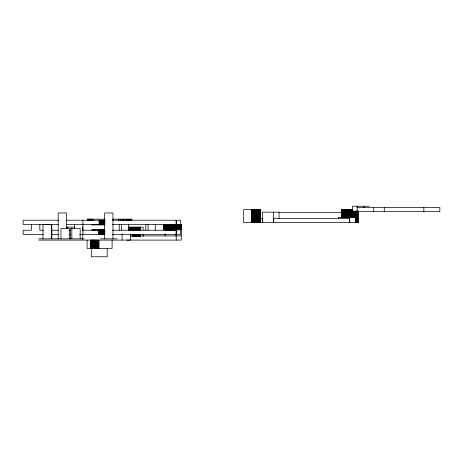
<?xml version="1.0" encoding="UTF-8"?>
<svg xmlns="http://www.w3.org/2000/svg" width="463" height="463" viewBox="0 0 463 463"><rect width="100%" height="100%" fill="white"/><g stroke="black" fill="none" stroke-linecap="round" stroke-linejoin="round"><path stroke-width="0.69" d="M82.744 230.551L82.744 227.165M90.945 248.434L90.945 240.094M91.552 248.434L91.558 240.094M92.201 248.434L92.201 240.094M92.878 248.434L92.878 240.094M93.584 248.434L93.584 240.094M94.313 248.434L94.313 240.094M95.065 248.434L95.065 240.094M95.841 248.434L95.841 240.094M96.628 248.434L96.628 240.094M97.427 248.434L97.427 240.094M98.237 248.434L98.237 240.094M112.098 240.094L112.098 248.434L87.079 248.434L87.079 240.094M38.805 240.094L181.299 240.094L181.23 224.659M181.288 229.249L181.305 224.659L163.786 224.659L163.821 229.665L163.861 224.659M126.874 240.094L129.605 240.083M369.144 206.22L352.465 206.22L352.465 211.643L439.85 211.643L439.85 207.476L357.152 207.476M260.356 209.646L243.677 209.646L243.677 222.576L358.327 222.576M352.621 209.646L341.653 209.646L341.688 217.732M279.137 212.563L342.174 212.563M338.216 217.569L354.895 217.569M259.691 218.403L262.915 218.403M273.396 218.403L349.744 218.403L349.744 222.576M105.205 219.167L87.472 219.167L87.53 220.596M112.393 219.167L131.88 219.167M58.569 220.226L23.156 220.232L23.156 224.399L58.512 224.399M66.365 220.226L104.864 220.226L104.8 224.815L91.819 224.815M112.44 220.226L180.744 220.22L180.744 224.81M66.365 224.399L99.076 224.399M112.434 224.399L176.096 224.393M91.819 224.399L91.888 224.815M51.833 224.659L42.99 224.659L42.978 238.844M166.136 224.81L165.789 224.393M164.249 225.076L163.786 225.076L163.821 229.249M66.388 227.165L74.89 227.165M128.396 227.165L143.125 227.165L143.125 230.036M163.798 229.249L164.249 229.249M163.798 229.665L181.299 229.665M164.058 229.816L180.744 229.816L180.744 234.405L112.44 234.405M43.389 230.238L39.841 230.238L39.841 224.399M51.891 230.238L58.274 230.238M68.912 230.238L70.33 230.238M82.923 230.238L99.076 230.238M112.434 230.238L176.096 230.233M43.319 234.411L23.15 234.411L23.15 230.238L31.496 230.238L31.49 224.399M51.59 234.411L58.772 234.411M69.247 234.411L70.689 234.411M79.607 234.405L104.893 234.405M130.34 235.922L181.299 235.922M38.805 238.844L84.353 238.844M100.459 238.844L117.145 238.844M122.087 233.948L122.087 240.094M82.744 233.948L82.744 239.412M423.836 207.476L423.836 211.643M384.296 207.476L384.296 211.643M373.699 207.476L373.699 211.643M364.016 206.22L364.016 207.476M358.084 211.082L358.084 222.576M357.968 211.082L357.968 222.576M357.795 211.082L357.795 222.576M357.586 211.082L357.586 222.576M357.343 211.082L357.343 222.576M357.152 206.22L357.152 211.643M357.066 211.082L357.066 222.576M356.765 211.082L356.765 222.576M356.429 211.082L356.429 222.576M356.07 211.082L356.07 222.576M355.682 211.082L355.682 222.576M355.271 211.082L355.271 222.576M354.837 211.082L354.837 217.546M354.386 211.082L354.386 217.546M353.911 211.082L353.911 217.546M353.419 211.082L353.419 217.546M352.916 211.082L352.916 217.546M352.401 209.646L352.401 217.546M351.874 209.646L351.874 217.546M351.336 209.646L351.336 217.546M350.798 209.646L350.798 217.546M350.254 209.646L350.254 217.546M349.704 209.646L349.704 217.546M349.409 217.569L349.409 222.576M349.16 209.646L349.16 217.546M348.622 209.646L348.622 217.732M348.083 209.646L348.083 217.732M347.557 209.646L347.557 217.732M347.042 209.646L347.042 217.732M346.538 209.646L346.538 217.732M346.046 209.646L346.046 217.732M345.577 209.646L345.577 217.732M345.12 209.646L345.12 217.732M344.686 209.646L344.686 217.732M344.281 209.646L344.281 217.732M343.893 209.646L343.893 217.732M343.534 209.646L343.534 217.732M343.205 209.646L343.205 217.732M342.898 209.646L342.898 217.732M342.626 209.646L342.626 217.732M342.389 209.646L342.389 217.732M342.18 209.646L342.18 217.732M342.007 209.646L342.007 217.732M341.862 209.646L341.862 217.732M341.758 209.646L341.758 217.732M338.719 217.569L338.719 218.403M279.021 218.403L279.021 212.147L262.342 212.147L262.342 222.576M273.685 218.403L273.685 222.576M273.396 212.147L273.396 222.576M262.428 218.403L262.428 222.576M260.351 218.403L260.31 209.646L260.264 218.403M260.119 209.646L260.183 222.576M260.027 218.403L260.027 209.646L259.969 222.576M259.789 209.646L259.789 222.576M259.575 209.646L259.575 222.576M259.326 209.646L259.326 222.576M259.048 209.646L259.048 222.576M258.736 209.646L258.736 222.576M258.4 209.646L258.4 222.576M258.036 209.646L258.036 222.576M257.648 209.646L257.648 222.576M257.231 209.646L257.231 222.576M256.797 209.646L256.797 222.576M256.334 209.646L256.334 222.576M255.86 209.646L255.86 222.576M255.368 209.646L255.368 222.576M254.864 209.646L254.864 222.576M254.343 209.646L254.343 222.576M253.817 209.646L253.817 222.576M253.278 209.646L253.278 222.576M252.734 209.646L252.734 222.576M252.19 209.646L252.19 222.576M251.646 209.646L251.646 222.576M251.316 209.646L251.316 222.576M181.137 224.659L181.137 229.665M181.01 224.659L181.01 229.665M180.842 224.659L180.842 229.665M180.639 224.659L180.639 229.665M180.402 224.659L180.402 229.665M180.13 224.659L180.13 229.665M179.829 224.659L179.829 229.665M179.494 224.659L179.494 229.665M179.135 224.659L179.135 229.665M178.741 224.659L178.741 229.665M178.324 224.659L178.324 229.665M177.879 224.659L177.879 229.665M177.41 224.659L177.41 229.665M176.924 224.659L176.924 229.665M176.577 220.22L176.577 224.81M176.577 229.816L176.582 234.405M176.42 224.659L176.42 229.665M176.229 235.922L176.229 240.094M176.096 220.22L176.096 224.81M176.096 229.816L176.096 234.405M175.94 233.838L175.94 235.922M175.899 224.659L175.899 229.665M175.599 224.393L175.599 224.81M175.599 229.816L175.599 230.233M175.361 224.659L175.361 229.665M175.089 224.393L175.089 224.81M175.089 229.816L175.089 230.233M174.811 224.659L174.811 229.665M174.568 229.816L174.568 230.233M174.256 224.659L174.256 229.665M174.036 224.393L174.036 224.81M174.036 229.816L174.036 230.233M173.689 224.659L173.689 229.665M173.498 229.816L173.498 230.233M173.121 224.659L173.121 229.665M172.954 229.816L172.954 230.233M172.549 224.659L172.549 229.665M172.41 229.816L172.41 230.233M171.976 224.659L171.976 229.665M171.866 224.393L171.866 224.81L167.328 224.81L167.328 224.393M171.866 229.816L171.866 230.233M171.403 224.659L171.403 229.665M171.322 224.393L171.322 224.81M171.322 229.816L171.322 230.233M170.835 224.659L170.835 229.665M170.783 224.393L170.783 224.81M170.783 229.816L170.783 230.233M170.251 224.393L170.28 229.665M170.251 229.816L170.251 230.233M169.73 224.393L169.73 229.665M169.73 229.816L169.73 230.233M169.215 224.393L169.192 229.665M169.215 229.816L169.215 230.233M168.717 224.393L168.671 229.665M168.717 229.816L168.717 230.233M168.237 224.393L168.237 224.81M168.237 229.816L168.237 230.233M168.167 224.659L168.167 229.665M167.774 224.393L167.774 224.81M167.774 229.816L167.774 230.233M167.681 224.659L167.681 229.665M167.328 229.816L167.328 230.233M167.212 224.659L167.212 229.665M166.906 224.393L166.906 224.81M166.906 229.816L166.906 230.233M166.773 224.659L166.773 229.665M166.506 229.816L166.506 230.233M166.35 224.659L166.35 229.665M166.136 229.816L166.136 230.233M165.962 224.659L165.962 229.665M165.789 229.816L165.789 230.233M165.598 224.659L165.598 229.665M165.47 224.393L165.47 224.81M165.47 229.816L165.47 230.233M165.262 224.659L165.262 229.665M165.181 229.816L165.181 230.233M165.123 233.838L165.123 235.922M164.961 224.659L164.961 229.665M164.689 224.659L164.689 229.665M164.452 224.659L164.452 229.665M164.249 224.659L164.249 229.665M164.081 224.659L164.087 229.665M163.954 224.659L163.954 229.665M155.267 224.393L155.267 230.233M148.044 224.393L148.044 230.233M145.804 224.393L145.804 230.233M143.125 234.347L143.125 236.5M140.654 227.165L140.654 230.036M140.654 234.342L140.654 236.495M140.422 227.165L140.422 230.036M140.422 234.342L140.422 236.495M140.005 227.165L140.005 230.036M140.005 234.342L140.005 236.495M139.571 227.165L139.571 230.036M139.571 234.342L139.571 236.495M139.114 227.165L139.114 230.036M139.114 234.342L139.114 236.495M138.634 227.165L138.634 230.036M138.634 234.342L138.634 236.495M138.142 227.165L138.142 230.036M138.142 234.342L138.142 236.495M137.638 227.165L137.638 230.036M137.638 234.342L137.638 236.495M137.117 227.165L137.117 230.036M137.117 234.342L137.117 236.495M136.591 227.165L136.591 230.036M136.591 234.342L136.591 236.495M136.053 227.165L136.053 230.036M136.053 234.342L136.053 236.495M135.509 227.165L135.509 230.036M135.509 234.342L135.509 236.495M134.964 227.165L134.964 230.036M134.964 234.342L134.964 236.495M134.42 227.165L134.42 230.036M134.42 234.342L134.42 236.495M133.876 227.165L133.876 230.036M133.876 234.342L133.876 236.495M133.332 227.165L133.332 230.036M133.332 234.342L133.332 236.495M132.8 227.165L132.8 230.036M132.8 234.342L132.8 236.495M132.273 227.165L132.273 230.036M132.273 234.342L132.273 236.495M131.845 219.167L131.88 220.596M131.758 227.165L131.758 230.036M131.475 219.167L131.475 220.596M131.261 227.165L131.261 230.036M130.792 219.167L130.792 220.596M130.769 227.165L130.769 230.036M130.3 227.165L130.3 230.036M130.34 233.919L130.34 240.094M129.808 219.167L129.808 220.596M129.848 227.165L129.848 230.036M129.015 227.165L129.015 230.533M128.685 224.393L128.685 230.233M128.569 219.167L128.569 220.596M128.633 227.165L128.633 230.533M127.122 219.167L127.122 220.596M126.602 219.167L126.602 220.596M124.969 219.167L124.969 220.596M123.262 219.167L123.262 220.596M122.116 219.167L122.116 220.596M121.462 224.399L121.462 230.233M120.438 219.167L120.438 220.596M119.222 224.399L119.222 230.238M118.869 219.167L118.869 220.596M112.972 238.844L112.972 212.98L104.638 212.98L104.632 238.844M107.196 248.197L107.196 256.78L91.35 256.78L91.35 240.332M104.8 234.405L104.8 229.822L91.819 229.822L91.888 230.238M104.337 220.226L104.337 224.815M104.337 229.822L104.337 234.405M103.851 220.226L103.851 224.815M103.851 229.822L103.851 234.405M103.353 220.226L103.359 224.815M103.359 229.822L103.359 234.405M102.844 220.226L102.844 224.815M102.844 229.822L102.844 234.405M102.323 220.226L102.323 224.815M102.323 229.822L102.323 234.405M101.791 220.226L101.791 224.815M101.791 229.822L101.791 234.405M101.252 220.226L101.252 224.815M101.252 229.822L101.252 234.405M100.708 220.226L100.708 224.815M100.708 229.822L100.708 234.405M100.164 220.226L100.164 224.815M100.164 229.822L100.164 234.405M99.713 220.226L99.719 224.815M99.719 229.822L99.719 234.405M99.62 220.226L99.62 224.815M99.62 229.822L99.62 234.405M99.418 220.226L99.418 224.815M99.418 229.822L99.418 234.405M99.076 220.226L99.076 224.815M99.076 229.822L99.076 234.405M99.047 240.094L99.047 248.434M98.538 224.399L98.538 224.815M98.538 229.822L98.538 234.405M98.341 240.094L98.341 248.434M98.006 224.399L98.006 224.815M97.531 240.094L97.531 248.434M97.485 224.399L97.485 224.815M97.485 229.822L97.485 230.238M96.97 224.399L96.97 224.815M96.726 240.094L96.726 248.434M96.472 224.399L96.472 224.815M95.991 224.399L95.991 224.815M95.991 229.822L95.991 230.238M95.934 240.094L95.934 248.434M95.528 224.399L95.528 224.815M95.083 224.399L95.083 224.815M95.083 229.822L95.083 230.238M95.158 240.094L95.158 248.434M94.707 240.094L94.707 248.434M94.66 224.399L94.66 224.815M94.406 240.094L94.406 248.434M94.261 224.399L94.261 224.815M94.267 229.822L94.267 230.238M93.891 224.399L93.891 224.815M93.671 240.094L93.671 248.434M93.543 224.399L93.543 224.815M93.543 229.822L93.543 230.238M93.225 224.399L93.225 224.815M92.982 219.167L92.982 220.596M92.965 240.094L92.965 248.434M92.936 224.399L92.936 224.815M92.936 229.822L92.936 230.238M92.681 224.399L92.681 224.815M92.455 219.167L92.455 220.596M92.455 224.399L92.455 224.815M92.282 240.094L92.282 248.434M92.259 224.399L92.259 224.815M92.259 229.822L92.259 230.238M92.102 224.399L92.102 224.815M91.946 219.167L91.946 220.596M91.975 224.399L91.975 224.815M91.633 240.094L91.633 248.434M91.46 219.167L91.46 220.596M91.246 240.094L91.252 248.434M90.985 219.167L90.985 220.596M91.02 240.094L91.02 248.434M90.54 219.167L90.54 220.596M90.632 240.094L90.632 248.434M90.117 219.167L90.117 220.596M89.718 219.167L89.718 220.596M89.347 219.167L89.347 220.596M89.012 219.167L89.012 220.596M88.699 219.167L88.699 220.596M88.427 219.167L88.427 220.596M88.178 219.167L88.178 220.596M87.97 219.167L87.97 220.596M87.796 219.167L87.796 220.596M87.663 219.167L87.663 220.596M87.559 219.167L87.617 220.596M82.929 220.226L82.929 234.405M80.18 238.844L80.18 228.415L70.486 228.415L70.48 238.844M74.584 224.399L74.584 228.294M71.84 228.415L71.84 238.844M69.305 238.844L69.305 228.415L60.971 228.415L60.966 238.844M67.511 227.165L67.511 228.6M67.233 227.165L67.233 228.6M66.985 227.165L66.985 228.6M66.77 227.165L66.77 228.6M66.533 228.786L66.533 212.98L58.199 212.98L58.188 238.844M51.844 224.659L51.844 238.844M51.318 224.659L51.318 238.844"/></g></svg>
